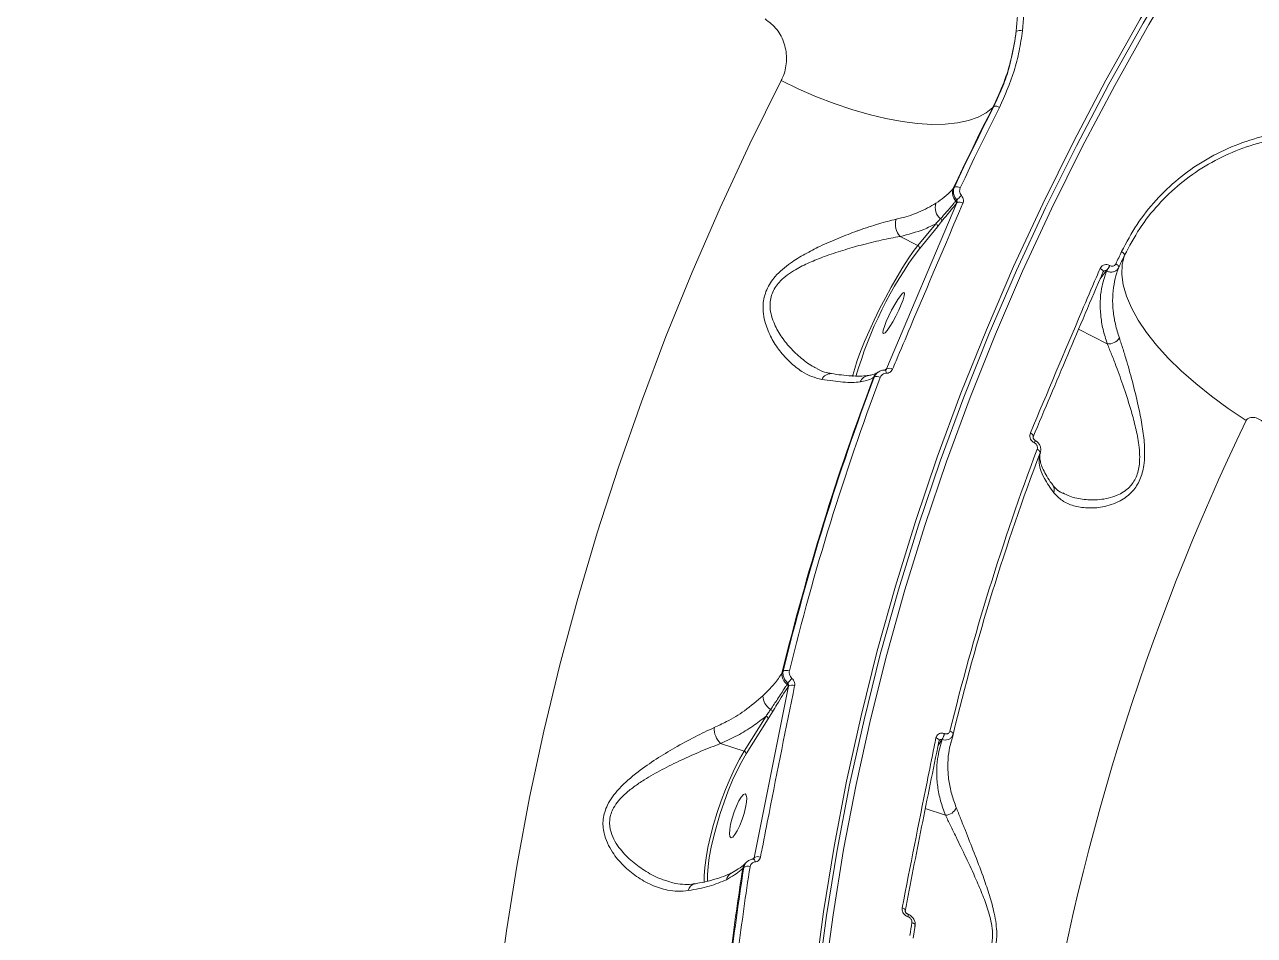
# Model space of a CAD drawing. Header units: millimetres. Extents: x -6104 to 7803, y -6013 to 4803.
# Drawn here: x 464.6 to 705.3, y 1631.9 to 1810.1 of the extents above; entities that cross this region are included whole.
import ezdxf

# ---------------------------------------------------------------- set-up
doc = ezdxf.new("R2010")
doc.units = ezdxf.units.MM
doc.layers.add('DIKOM_ОБЪЕКТ', color=7, linetype='Continuous')

msp = doc.modelspace()

# ---------------------------------------------------------------- linework, layer by layer
at = {"layer": 'DIKOM_ОБЪЕКТ', "color": 7, "linetype": 'Continuous', "lineweight": 15}
for p, q in [((654.081, 1793.94), (654.263, 1794.111)), ((646.568, 1778.352), (646.334, 1778.071)), ((647.067, 1775.295), (633.287, 1742.785)), ((646.94, 1775.14), (647.067, 1775.295)), ((642.948, 1771.188), (639.427, 1766.913)), ((639.712, 1766.296), (643.233, 1770.57)), ((643.233, 1770.57), (644.053, 1771.584)), ((635.932, 1768.684), (639.427, 1766.913)), ((676.955, 1762.989), (676.932, 1763.002)), ((675.085, 1760.406), (676.298, 1761.941)), ((675.662, 1761.728), (675.627, 1761.678)), ((675.703, 1761.788), (675.67, 1761.724)), ((676.298, 1761.941), (676.322, 1761.928)), ((676.486, 1747.671), (670.873, 1750.514)), ((630.718, 1741.071), (630.879, 1741.17)), ((631.637, 1742.147), (631.755, 1742.22)), ((633.258, 1742.766), (632.911, 1742.553)), ((632.974, 1742.565), (632.932, 1742.554)), ((633.287, 1742.785), (633.258, 1742.766)), ((662.213, 1728.291), (662.237, 1728.279)), ((663.425, 1726.389), (663.386, 1726.237)), ((665.8, 1720.025), (665.824, 1719.992)), ((613.048, 1683.589), (612.798, 1683.2)), ((614.061, 1680.699), (607.369, 1647.096)), ((614.015, 1680.626), (614.061, 1680.699)), ((610.099, 1674.276), (610.932, 1675.631)), ((609.684, 1674.807), (605.38, 1667.946)), ((605.794, 1667.415), (610.099, 1674.276)), ((644.622, 1671.395), (644.598, 1671.404)), ((646.327, 1671.137), (645.86, 1669.546)), ((600.804, 1669.458), (605.38, 1667.946)), ((643.357, 1669.087), (644.117, 1670.243)), ((644.117, 1670.243), (644.142, 1670.234)), ((645.832, 1669.532), (645.859, 1669.667)), ((644.818, 1655.411), (640.863, 1656.718)), ((607.255, 1646.985), (607.1, 1646.835)), ((607.369, 1647.096), (607.255, 1646.985)), ((605.128, 1645.004), (605.338, 1645.206)), ((605.723, 1646.105), (605.902, 1646.278)), ((637.419, 1636.083), (637.444, 1636.075)), ((637.466, 1635.552), (637.49, 1635.543)), ((638.854, 1633.853), (638.473, 1631.348))]:
    msp.add_line(p, q, dxfattribs=at)
at = {"layer": 'DIKOM_ОБЪЕКТ', "color": 7, "linetype": 'Continuous', "lineweight": 15, "flags": 128}
for points in [[(697.326, 1834.728), (689.967, 1823.039), (682.934, 1811.221), (676.232, 1799.279), (669.866, 1787.222), (663.839, 1775.058), (658.157, 1762.794), (652.821, 1750.44), (647.836, 1738.002), (643.206, 1725.489), (638.932, 1712.91), (635.019, 1700.271), (631.468, 1687.583), (628.282, 1674.853), (625.462, 1662.089), (623.012, 1649.3), (620.932, 1636.494), (619.223, 1623.68), (617.888, 1610.866), (616.926, 1598.059), (616.339, 1585.27), (616.126, 1572.506)], [(616.726, 1571.845), (616.939, 1584.601), (617.526, 1597.382), (618.487, 1610.18), (619.821, 1622.986), (621.529, 1635.793), (623.607, 1648.59), (626.056, 1661.371), (628.874, 1674.127), (632.058, 1686.849), (635.607, 1699.529), (639.518, 1712.159), (643.788, 1724.731), (648.416, 1737.236), (653.398, 1749.666), (658.73, 1762.013), (664.409, 1774.268), (670.432, 1786.425), (676.794, 1798.474), (683.491, 1810.408), (690.52, 1822.22), (697.874, 1833.9)], [(618.01, 1572.153), (618.222, 1584.879), (618.808, 1597.629), (619.767, 1610.397), (621.098, 1623.173), (622.802, 1635.949), (624.875, 1648.716), (627.318, 1661.467), (630.129, 1674.192), (633.306, 1686.884), (636.846, 1699.534), (640.748, 1712.134), (645.008, 1724.676), (649.625, 1737.151), (654.595, 1749.551), (659.914, 1761.869), (665.58, 1774.095), (671.588, 1786.223), (677.935, 1798.244), (684.617, 1810.149), (691.628, 1821.933), (698.966, 1833.586)], [(612.657, 1799.189), (606.536, 1786.793), (600.735, 1774.306), (595.258, 1761.732), (590.107, 1749.08), (585.286, 1736.356), (580.797, 1723.567), (576.643, 1710.721), (572.825, 1697.824), (569.347, 1684.883), (566.209, 1671.905), (563.414, 1658.898), (560.963, 1645.869), (558.858, 1632.825), (557.099, 1619.773)], [(612.657, 1799.189), (616.096, 1797.538), (619.567, 1796.036), (623.04, 1794.695), (626.481, 1793.528), (629.86, 1792.546), (633.147, 1791.758), (636.31, 1791.17), (639.322, 1790.788), (642.154, 1790.616), (644.782, 1790.656), (647.18, 1790.906), (649.327, 1791.364), (651.204, 1792.027), (652.794, 1792.889), (654.081, 1793.94)], [(646.334, 1778.071), (647.271, 1780.064), (648.218, 1782.054), (649.173, 1784.042), (650.137, 1786.027), (651.109, 1788.009), (652.091, 1789.989), (653.082, 1791.966), (654.081, 1793.94)], [(654.263, 1794.111), (653.27, 1792.15), (652.287, 1790.187), (651.312, 1788.221), (650.346, 1786.252), (649.388, 1784.281), (648.44, 1782.307), (647.5, 1780.33), (646.568, 1778.352)], [(647.707, 1778.21), (648.636, 1780.185), (649.574, 1782.157), (650.521, 1784.126), (651.476, 1786.093), (652.44, 1788.057), (653.413, 1790.019), (654.394, 1791.978), (655.384, 1793.935)], [(639.427, 1766.913), (638.521, 1765.739), (637.521, 1764.306), (636.45, 1762.646), (635.33, 1760.795), (634.187, 1758.793), (633.045, 1756.684), (631.929, 1754.514), (630.864, 1752.332), (629.874, 1750.184), (628.979, 1748.118), (628.199, 1746.179), (627.552, 1744.409), (627.052, 1742.848), (626.709, 1741.529), (626.664, 1741.312)], [(703.669, 1732.662), (700.177, 1735.003), (696.88, 1737.415), (693.805, 1739.881), (690.974, 1742.38), (688.411, 1744.893), (686.135, 1747.402), (684.164, 1749.885), (682.513, 1752.324), (681.196, 1754.701), (680.221, 1756.995), (679.597, 1759.191), (679.33, 1761.269), (679.42, 1763.215), (679.867, 1765.013)], [(675.078, 1762.422), (675.238, 1762.329), (675.38, 1762.229), (675.499, 1762.125), (675.59, 1762.021), (675.65, 1761.921), (675.677, 1761.828), (675.669, 1761.746), (675.662, 1761.728)], [(678.158, 1763.324), (678.297, 1763.238), (678.423, 1763.146), (678.531, 1763.051), (678.62, 1762.955), (678.685, 1762.862), (678.726, 1762.773), (678.742, 1762.692), (678.731, 1762.621)], [(636.157, 1755.345), (636.526, 1756.312), (636.746, 1757.067), (636.799, 1757.548), (636.682, 1757.717), (636.403, 1757.561), (635.986, 1757.09), (635.464, 1756.345), (634.879, 1755.385), (634.278, 1754.287), (633.712, 1753.142), (633.224, 1752.041), (632.855, 1751.074), (632.635, 1750.319), (632.582, 1749.838), (632.699, 1749.668), (632.978, 1749.825), (633.396, 1750.295), (633.918, 1751.041), (634.503, 1752.001), (635.103, 1753.098), (635.67, 1754.244), (636.157, 1755.345)], [(633.26, 1741.924), (633.237, 1742.076), (633.207, 1742.213), (633.171, 1742.332), (633.129, 1742.429), (633.083, 1742.502), (633.033, 1742.547), (632.983, 1742.565), (632.974, 1742.565)], [(661.428, 1730.233), (661.588, 1730.139), (661.73, 1730.037), (661.847, 1729.93), (661.937, 1729.823), (661.995, 1729.718), (662.019, 1729.62), (662.009, 1729.533), (662.004, 1729.518)], [(662.213, 1728.291), (662.267, 1728.429), (662.308, 1728.554), (662.336, 1728.66), (662.35, 1728.746), (662.349, 1728.808), (662.334, 1728.845), (662.324, 1728.853)], [(662.237, 1728.279), (662.29, 1728.417), (662.332, 1728.541), (662.36, 1728.648), (662.374, 1728.734), (662.373, 1728.796), (662.358, 1728.833), (662.349, 1728.84)], [(662.773, 1727.043), (662.916, 1726.966), (663.045, 1726.882), (663.156, 1726.792), (663.246, 1726.701), (663.313, 1726.61), (663.355, 1726.523), (663.369, 1726.44), (663.357, 1726.366)], [(645.696, 1671.895), (645.843, 1671.83), (645.975, 1671.757), (646.089, 1671.677), (646.181, 1671.592), (646.249, 1671.506), (646.291, 1671.419), (646.306, 1671.335), (646.292, 1671.257)], [(642.954, 1670.574), (643.122, 1670.506), (643.27, 1670.426), (643.394, 1670.338), (643.487, 1670.244), (643.548, 1670.149), (643.574, 1670.055), (643.569, 1669.986)], [(643.569, 1669.986), (643.564, 1669.966), (643.517, 1669.885)], [(605.38, 1667.946), (604.479, 1666.401), (603.562, 1664.617), (602.65, 1662.633), (601.762, 1660.492), (600.918, 1658.241), (600.137, 1655.929), (599.434, 1653.607), (598.827, 1651.326), (598.328, 1649.135), (597.947, 1647.083), (597.694, 1645.215), (597.574, 1643.571), (597.585, 1642.265)], [(598.236, 1642.509), (598.225, 1643.778), (598.342, 1645.372), (598.587, 1647.184), (598.956, 1649.174), (599.44, 1651.298), (600.029, 1653.51), (600.71, 1655.762), (601.468, 1658.004), (602.286, 1660.187), (603.147, 1662.263), (604.032, 1664.187), (604.921, 1665.917), (605.794, 1667.415)], [(605.693, 1656.966), (605.397, 1655.785), (605.006, 1654.567), (604.552, 1653.409), (604.071, 1652.405), (603.603, 1651.637), (603.186, 1651.167), (602.852, 1651.033), (602.631, 1651.245), (602.538, 1651.788), (602.583, 1652.616), (602.76, 1653.662), (603.056, 1654.843), (603.448, 1656.062), (603.902, 1657.22), (604.383, 1658.223), (604.851, 1658.991), (605.268, 1659.462), (605.601, 1659.596), (605.823, 1659.383), (605.915, 1658.841), (605.871, 1658.013), (605.693, 1656.966)], [(607.155, 1646.869), (607.127, 1646.862), (607.064, 1646.823)], [(607.587, 1646.312), (607.535, 1646.464), (607.475, 1646.598), (607.409, 1646.708), (607.338, 1646.792), (607.267, 1646.847), (607.195, 1646.87), (607.155, 1646.869)], [(607.216, 1646.88), (607.236, 1646.924), (607.255, 1646.985)], [(636.34, 1637.325), (636.508, 1637.256), (636.656, 1637.175), (636.779, 1637.084), (636.872, 1636.986), (636.932, 1636.886), (636.956, 1636.787), (636.952, 1636.721)], [(637.466, 1635.552), (637.487, 1635.693), (637.497, 1635.817), (637.495, 1635.921), (637.48, 1636.002), (637.454, 1636.057), (637.418, 1636.083)], [(637.49, 1635.543), (637.512, 1635.684), (637.522, 1635.809), (637.52, 1635.913), (637.505, 1635.993), (637.479, 1636.048), (637.444, 1636.075)], [(638.241, 1634.42), (638.39, 1634.365), (638.524, 1634.299), (638.639, 1634.225), (638.732, 1634.145), (638.801, 1634.061), (638.843, 1633.975), (638.857, 1633.89), (638.854, 1633.853)]]:
    msp.add_lwpolyline(points, dxfattribs=at)
at = {"layer": 'DIKOM_ОБЪЕКТ', "color": 7, "linetype": 'Continuous', "lineweight": 15}
for centre, radius, start, end in [((659.422, 1807.433), 1.589, 73.13691, 117.84903), ((654.664, 1793.011), 1.171, 52.05021, 110.05864), ((648.54, 1777.243), 2.356, 159.41966, 223.61375), ((647.011, 1777.256), 1.181, 53.85516, 111.98341), ((653.233, 1769.809), 8.66, 127.54237, 135.89513), ((645.636, 1774.318), 2.818, 162.21615, 230.2436), ((646.491, 1775.291), 0.474, 341.34991, 43.58511), ((647.538, 1774.174), 1.215, 55.74869, 112.77859), ((638.424, 1771.025), 3.419, 162.37071, 223.2122), ((643.573, 1771.725), 0.5, 343.64849, 58.57405), ((642.739, 1770.717), 0.515, 343.42099, 66.06966), ((639.219, 1766.443), 0.515, 343.40422, 66.08642), ((702.086, 1719.757), 77.823, 143.27252, 163.9495), ((1121.188, 1554.453), 489.799, 154.44786, 154.75794), ((1117.069, 1555.983), 484.603, 154.44713, 154.76032), ((672.789, 1764.755), 4.498, 321.26687, 337.05775), ((672.821, 1764.738), 4.489, 321.25044, 337.07418), ((676.738, 1750.148), 2.49, 264.19667, 327.84224), ((633.791, 1741.72), 1.178, 55.82346, 115.32087), ((1096.42, 1565.152), 497.82, 159.3059, 166.28272), ((1096.345, 1565.482), 497.519, 159.3213, 166.26733), ((1096.47, 1565.819), 496.398, 159.32119, 166.26738), ((622.37, 1739.91), 1.932, 86.91822, 155.34033), ((630.128, 1739.284), 2.228, 98.28355, 155.38824), ((632.87, 1740.166), 2.334, 121.8689, 157.18905), ((631.413, 1740.086), 1.209, 58.05728, 116.23881), ((632.839, 1742.957), 0.46, 302.48695, 335.48801), ((1117.635, 1533.234), 459.499, 154.27763, 171.31104), ((1103.955, 1560.208), 471.673, 159.28564, 166.30297), ((1104.219, 1559.652), 471.331, 159.28564, 166.30302), ((664.46, 1719.084), 1.638, 340.94533, 33.65245), ((615.201, 1683.011), 2.41, 175.48648, 234.75422), ((613.718, 1682.525), 1.258, 64.40714, 122.19907), ((613.531, 1680.646), 0.485, 357.60806, 54.85849), ((625.843, 1671.749), 15.233, 136.64068, 141.29349), ((614.766, 1679.609), 1.298, 66.41151, 122.89687), ((612.216, 1678.789), 3.125, 179.46451, 238.60813), ((610.396, 1675.62), 0.537, 1.1024, 68.98158), ((609.544, 1674.271), 0.555, 0.56199, 75.34535), ((603.821, 1672.537), 4.31, 179.62342, 225.58665), ((641.318, 1672.081), 3.349, 326.71372, 348.33884), ((641.347, 1672.071), 3.344, 326.69601, 348.34945), ((605.239, 1667.409), 0.555, 0.56199, 75.34535), ((644.71, 1657.788), 2.38, 272.60717, 338.4006), ((608.096, 1646.064), 1.263, 66.5463, 125.16135), ((603.871, 1642.432), 1.945, 117.0029, 168.7364), ((1064.906, 1572.184), 465.508, 171.00026, 173.07392), ((1064.858, 1572.506), 465.235, 171.00983, 173.07037), ((1065.203, 1572.806), 464.338, 171.01038, 173.07029), ((607.174, 1644.611), 2.083, 134.18206, 169.13174), ((606.096, 1644.157), 1.294, 68.55815, 125.85647), ((596.108, 1640.407), 1.65, 104.37488, 170.90307), ((1069.751, 1567.535), 436.662, 171.1891, 171.52202)]:
    msp.add_arc(centre, radius, start, end, dxfattribs=at)
for points, knots in [([(865.948, 1744.415), (862.314, 1748.266), (855.043, 1755.973), (843.404, 1767.598), (831.269, 1779.233), (818.441, 1791.012), (804.931, 1802.906), (790.745, 1814.887), (776.107, 1826.761), (760.623, 1838.832), (744.283, 1851.053), (727.1, 1863.369), (709.405, 1875.524), (691.237, 1887.465), (672.65, 1899.145), (654.074, 1910.292), (635.575, 1920.88), (617.213, 1930.897), (598.668, 1940.518), (579.996, 1949.691), (561.261, 1958.371), (542.892, 1966.361), (524.943, 1973.649), (507.457, 1980.24), (490.135, 1986.249), (473.044, 1991.628), (456.253, 1996.341), (441.19, 2000.025), (427.78, 2002.844), (415.881, 2004.967), (404.346, 2006.631), (393.217, 2007.827), (382.544, 2008.552), (372.328, 2008.799), (362.533, 2008.605), (356.417, 2008.071), (353.359, 2007.805)], [0, 0, 0, 0, 0.0277654, 0.0555639, 0.0833624, 0.1111276, 0.1400315, 0.168973, 0.1979143, 0.226818, 0.2582448, 0.2896958, 0.3211227, 0.3534672, 0.3858385, 0.4181831, 0.449506, 0.480853, 0.5121759, 0.5444126, 0.5766757, 0.6089124, 0.640161, 0.6714336, 0.7026821, 0.7348412, 0.7670266, 0.7991857, 0.8241463, 0.849107, 0.8742669, 0.8994268, 0.9244695, 0.9495121, 0.974756, 1, 1, 1, 1]), ([(892.812, 1657.321), (890.702, 1660.084), (885.018, 1667.527), (874.986, 1679.819), (862.532, 1694.188), (849.086, 1708.803), (834.67, 1723.62), (819.307, 1738.591), (803.336, 1753.387), (786.827, 1767.961), (769.858, 1782.272), (752.154, 1796.553), (733.745, 1810.753), (714.68, 1824.818), (695.377, 1838.44), (675.91, 1851.581), (656.351, 1864.218), (636.382, 1876.555), (616.057, 1888.537), (595.438, 1900.111), (574.98, 1911.023), (554.749, 1921.251), (534.805, 1930.789), (514.823, 1939.791), (494.873, 1948.204), (475.026, 1955.982), (455.718, 1962.954), (437.005, 1969.115), (418.924, 1974.478), (401.182, 1979.131), (383.856, 1983.026), (367.018, 1986.131), (351.715, 1988.281), (337.875, 1989.611), (325.397, 1990.256), (313.481, 1990.291), (302.169, 1989.706), (291.579, 1988.51), (281.761, 1986.713), (273.613, 1984.623), (268.905, 1982.973), (266.988, 1982.301)], [0, 0, 0, 0, 0.0156522, 0.0421681, 0.0687043, 0.0952203, 0.1225063, 0.1498146, 0.1771006, 0.2036165, 0.2301528, 0.2566687, 0.2839548, 0.3112631, 0.3385491, 0.365065, 0.3916013, 0.4181172, 0.4454032, 0.4727115, 0.4999976, 0.5265134, 0.5530497, 0.5795655, 0.6068517, 0.6341599, 0.661446, 0.6879619, 0.714498, 0.7410139, 0.7682999, 0.7956082, 0.8228942, 0.8459723, 0.8690774, 0.8921825, 0.9155065, 0.9388306, 0.9615638, 0.9843486, 1, 1, 1, 1]), ([(659.882, 1808.954), (660.045, 1811.066), (660.345, 1814.961), (659.853, 1820.726), (658.826, 1826.11), (657.189, 1831.382), (654.957, 1836.461), (652.175, 1841.287), (648.873, 1845.81), (645.062, 1849.944), (640.839, 1853.694), (637.702, 1855.789), (636.136, 1856.835)], [0, 0, 0, 0, 0.1166815, 0.2150847, 0.3137979, 0.4122009, 0.5100606, 0.6082278, 0.7060855, 0.8039538, 0.9021331, 1, 1, 1, 1]), ([(635.492, 1855.744), (637.742, 1854.2), (641.15, 1851.862), (645.126, 1848.04), (648.786, 1843.946), (651.908, 1839.426), (654.427, 1834.611), (656.532, 1829.61), (657.999, 1824.394), (658.782, 1819.103), (659.11, 1814.309), (658.842, 1810.909), (658.679, 1808.838)], [0, 0, 0, 0, 0.1446495, 0.219138, 0.2936265, 0.4383819, 0.5128969, 0.5874146, 0.7331241, 0.8081315, 0.8831396, 1, 1, 1, 1]), ([(698.966, 1833.586), (702.695, 1830.964), (712.743, 1823.9), (728.799, 1812.133), (746.97, 1798.262), (764.807, 1784.028), (782.24, 1769.474), (799.196, 1754.642), (815.302, 1739.858), (830.521, 1725.172), (844.84, 1710.631), (858.492, 1695.997), (871.398, 1681.319), (883.495, 1666.647), (894.517, 1652.305), (904.451, 1638.333), (913.308, 1624.765), (921.234, 1611.38), (928.158, 1598.232), (934.033, 1585.375), (938.727, 1573.092), (942.257, 1561.409), (944.648, 1550.348), (945.978, 1539.705), (946.046, 1529.625), (945.584, 1522.738), (944.759, 1519.453), (944.679, 1519.132)], [0, 0, 0, 0, 0.0245685, 0.0661874, 0.1078383, 0.1494572, 0.1922848, 0.2351476, 0.2779753, 0.3195941, 0.361245, 0.4028639, 0.4456917, 0.4885542, 0.531382, 0.5730004, 0.6146507, 0.6562691, 0.6990963, 0.7419584, 0.7847856, 0.8264043, 0.868055, 0.9096737, 0.9525012, 0.9953636, 1, 1, 1, 1]), ([(609.493, 1811.27), (610.322, 1810.62), (612.008, 1809.3), (613.443, 1806.392), (613.873, 1803.237), (613.401, 1800.783), (612.807, 1799.51), (612.657, 1799.189)], [0, 0, 0, 0, 0.21870832, 0.44478171, 0.67941004, 0.91920174, 1, 1, 1, 1]), ([(654.081, 1793.94), (654.831, 1795.533), (656.307, 1798.666), (657.846, 1803.675), (658.4, 1807.11), (658.679, 1808.838)], [0, 0, 0, 0, 0.3395413, 0.6677602, 1, 1, 1, 1]), ([(658.679, 1808.838), (658.258, 1806.306), (657.619, 1802.472), (655.923, 1797.615), (654.816, 1795.279), (654.263, 1794.111)], [0, 0, 0, 0, 0.4928081, 0.7464054, 1, 1, 1, 1]), ([(655.384, 1793.935), (656.432, 1796.28), (658.018, 1799.834), (659.308, 1804.954), (659.691, 1807.621), (659.882, 1808.954)], [0, 0, 0, 0, 0.4927604, 0.746379, 1, 1, 1, 1]), ([(742.887, 1781.967), (741.024, 1783.068), (737.3, 1785.269), (731.3, 1787.564), (725.13, 1789.065), (718.864, 1789.685), (712.631, 1789.43), (706.55, 1788.307), (700.732, 1786.345), (695.287, 1783.579), (690.322, 1780.072), (685.943, 1775.881), (682.158, 1771.12), (680.25, 1767.52), (679.295, 1765.719)], [0, 0, 0, 0, 0.0836199, 0.1671659, 0.2504174, 0.3338524, 0.4173037, 0.5004887, 0.5837384, 0.667139, 0.7504577, 0.8333962, 0.9166281, 1, 1, 1, 1]), ([(679.867, 1765.013), (680.806, 1766.784), (682.678, 1770.315), (686.389, 1774.992), (690.683, 1779.111), (695.548, 1782.556), (700.884, 1785.278), (706.582, 1787.212), (712.541, 1788.324), (718.65, 1788.585), (724.786, 1787.99), (730.838, 1786.526), (736.72, 1784.284), (740.373, 1782.126), (742.203, 1781.046)], [0, 0, 0, 0, 0.0835773, 0.1666529, 0.2497518, 0.3333297, 0.4162585, 0.4997976, 0.5830095, 0.6660817, 0.749771, 0.8327884, 0.9162899, 1, 1, 1, 1]), ([(646.334, 1778.071), (646.224, 1777.941), (645.288, 1776.839), (644.047, 1775.957), (642.953, 1775.179)], [0, 0, 0, 0, 0.117865, 1, 1, 1, 1]), ([(646.568, 1778.352), (646.53, 1778.257), (646.399, 1777.932), (646.348, 1777.308), (646.529, 1776.515), (646.852, 1776.063), (647.014, 1775.836)], [0, 0, 0, 0, 0.1209589, 0.4144457, 0.7069416, 1, 1, 1, 1]), ([(647.956, 1776.676), (647.859, 1776.813), (647.666, 1777.086), (647.563, 1777.57), (647.6, 1777.952), (647.683, 1778.152), (647.707, 1778.21)], [0, 0, 0, 0, 0.2927368, 0.5851129, 0.8788557, 1, 1, 1, 1]), ([(648.222, 1775.179), (648.24, 1775.225), (648.312, 1775.413), (648.349, 1775.78), (648.246, 1776.264), (648.052, 1776.538), (647.956, 1776.676)], [0, 0, 0, 0, 0.0964013, 0.3985578, 0.6990938, 1, 1, 1, 1]), ([(634.452, 1742.695), (634.684, 1743.246), (635.845, 1746.003), (640.39, 1756.783), (644.78, 1767.094), (648.222, 1775.179)], [0, 0, 0, 0, 0.0512236, 0.2561269, 1, 1, 1, 1]), ([(642.953, 1775.179), (641.866, 1774.56), (639.857, 1773.415), (637.068, 1772.51), (635.511, 1772.142), (635.166, 1772.06)], [0, 0, 0, 0, 0.4786865, 0.8843731, 1, 1, 1, 1]), ([(646.834, 1775.618), (646.717, 1775.476), (646.132, 1774.771), (645.151, 1773.624), (644.238, 1772.604), (643.834, 1772.152)], [0, 0, 0, 0, 0.1222809, 0.6114154, 1, 1, 1, 1]), ([(644.053, 1771.584), (644.767, 1772.471), (645.737, 1773.676), (646.688, 1774.833), (646.94, 1775.14)], [0, 0, 0, 0, 0.735302, 1, 1, 1, 1]), ([(647.014, 1775.836), (646.999, 1775.818), (646.939, 1775.745), (646.879, 1775.672), (646.834, 1775.618)], [0, 0, 0, 0, 0.2499964, 1, 1, 1, 1]), ([(647.014, 1775.836), (647.045, 1775.788), (647.107, 1775.692), (647.129, 1775.517), (647.106, 1775.383), (647.075, 1775.312), (647.067, 1775.295)], [0, 0, 0, 0, 0.29304955, 0.59237602, 0.90065617, 1, 1, 1, 1]), ([(635.166, 1772.06), (634.052, 1771.78), (631.778, 1771.21), (629.079, 1770.309), (626.456, 1769.372), (623.913, 1768.402), (620.461, 1766.899), (617.277, 1765.279), (614.82, 1763.769), (612.885, 1762.27), (611.168, 1760.594), (609.643, 1758.297), (609.046, 1755.715), (609.139, 1753.494), (609.629, 1751.255), (610.682, 1748.781), (612.345, 1746.222), (614.367, 1743.986), (616.492, 1742.338), (618.594, 1741.212), (619.937, 1740.882), (620.614, 1740.716)], [0, 0, 0, 0, 0.0713187, 0.1455331, 0.1511412, 0.2166831, 0.2835496, 0.3372076, 0.3918207, 0.4251649, 0.4591144, 0.5134571, 0.5679409, 0.6040747, 0.6411279, 0.7022458, 0.7649112, 0.830239, 0.8968702, 0.9479889, 1, 1, 1, 1]), ([(643.834, 1772.152), (643.705, 1772.009), (643.41, 1771.68), (643.115, 1771.366), (642.948, 1771.188)], [0, 0, 0, 0, 0.4352835, 1, 1, 1, 1]), ([(635.932, 1768.684), (637.543, 1769.098), (640.101, 1769.757), (642.179, 1770.801), (642.948, 1771.188)], [0, 0, 0, 0, 0.6298977, 1, 1, 1, 1]), ([(619.699, 1742.833), (619.484, 1742.933), (618.416, 1743.427), (616.596, 1744.777), (614.407, 1746.826), (612.533, 1749.218), (611.292, 1751.47), (610.625, 1753.539), (610.372, 1755.524), (610.814, 1757.851), (612.244, 1759.823), (613.881, 1761.203), (615.758, 1762.418), (618.176, 1763.617), (621.294, 1764.858), (624.721, 1765.999), (628.485, 1767.073), (632.352, 1768.036), (634.726, 1768.465), (635.932, 1768.684)], [0, 0, 0, 0, 0.0186016, 0.0920873, 0.1668908, 0.2343358, 0.3031418, 0.3413231, 0.3804472, 0.4360372, 0.4915509, 0.5266557, 0.5626534, 0.621484, 0.681508, 0.7551604, 0.830088, 0.9136381, 1, 1, 1, 1]), ([(679.295, 1765.719), (679.387, 1765.66), (679.573, 1765.543), (679.77, 1765.347), (679.885, 1765.159), (679.873, 1765.062), (679.867, 1765.013)], [0, 0, 0, 0, 0.2499848, 0.4999897, 0.7499787, 1, 1, 1, 1]), ([(675.078, 1762.422), (674.839, 1761.864), (673.645, 1759.071), (669.044, 1748.286), (664.77, 1738.154), (661.428, 1730.233)], [0, 0, 0, 0, 0.0517113, 0.2585536, 1, 1, 1, 1]), ([(676.932, 1763.002), (676.837, 1763.045), (676.593, 1763.158), (676.164, 1763.206), (675.703, 1763.097), (675.308, 1762.833), (675.155, 1762.559), (675.078, 1762.422)], [0, 0, 0, 0, 0.1342739, 0.3469989, 0.5632677, 0.7817428, 1, 1, 1, 1]), ([(676.322, 1761.928), (676.514, 1761.857), (676.917, 1761.708), (677.471, 1761.719), (677.98, 1761.863), (678.428, 1762.131), (678.629, 1762.457), (678.731, 1762.621)], [0, 0, 0, 0, 0.20445221, 0.43009433, 0.56340599, 0.78030179, 1, 1, 1, 1]), ([(678.158, 1763.324), (678.157, 1763.322), (678.113, 1763.231), (677.996, 1763.068), (677.776, 1762.928), (677.521, 1762.86), (677.246, 1762.863), (677.049, 1762.948), (676.955, 1762.989)], [0, 0, 0, 0, 0.004364, 0.219856, 0.4356069, 0.568258, 0.793814, 1, 1, 1, 1]), ([(678.846, 1748.822), (678.566, 1749.72), (678.005, 1751.514), (677.584, 1754.172), (677.483, 1756.786), (677.739, 1759.26), (678.202, 1761.194), (678.599, 1762.265), (678.731, 1762.621)], [0, 0, 0, 0, 0.1827967, 0.3655941, 0.5537476, 0.7419027, 0.9141903, 1, 1, 1, 1]), ([(661.965, 1729.459), (664.215, 1734.799), (668.715, 1745.482), (673.323, 1756.279), (675.627, 1761.678)], [0, 0, 0, 0, 0.4999178, 1, 1, 1, 1]), ([(676.322, 1761.928), (675.952, 1760.803), (675.322, 1758.885), (675.053, 1755.968), (675.144, 1753.302), (675.582, 1750.533), (676.185, 1748.625), (676.486, 1747.671)], [0, 0, 0, 0, 0.259056, 0.441627, 0.6241968, 0.8120992, 1, 1, 1, 1]), ([(675.703, 1761.788), (675.713, 1761.804), (675.757, 1761.872), (675.874, 1761.952), (676.038, 1762.006), (676.188, 1761.996), (676.268, 1761.956), (676.298, 1761.941)], [0, 0, 0, 0, 0.0828339, 0.3507389, 0.6049918, 0.8476304, 1, 1, 1, 1]), ([(666.009, 1718.549), (666.538, 1717.996), (667.611, 1716.873), (669.871, 1715.91), (672.535, 1715.459), (675.085, 1715.615), (677.277, 1716.167), (678.87, 1716.835), (680.294, 1717.737), (681.689, 1719.009), (682.984, 1721.007), (683.654, 1723.534), (683.83, 1725.898), (683.759, 1728.448), (683.377, 1731.504), (682.608, 1735.47), (681.543, 1739.823), (680.463, 1743.697), (679.558, 1746.702), (679.084, 1748.112), (678.846, 1748.822)], [0, 0, 0, 0, 0.0717884, 0.1456297, 0.2211702, 0.2985177, 0.3406367, 0.3832934, 0.4161013, 0.4496119, 0.4986454, 0.5477917, 0.5804514, 0.6139717, 0.6704369, 0.7283189, 0.8119545, 0.8980744, 0.948688, 1, 1, 1, 1]), ([(676.486, 1747.671), (676.769, 1746.993), (677.339, 1745.628), (678.424, 1742.789), (679.746, 1739.1), (681.065, 1735.016), (682.079, 1731.24), (682.638, 1728.403), (682.856, 1725.997), (682.811, 1723.828), (682.257, 1721.493), (681.032, 1719.734), (679.682, 1718.663), (678.279, 1717.934), (676.682, 1717.433), (674.487, 1717.087), (671.9, 1717.155), (669.471, 1717.63), (668.24, 1718.276), (667.8, 1718.506)], [0, 0, 0, 0, 0.0575846, 0.1159164, 0.2111882, 0.3089567, 0.372189, 0.4366493, 0.4719788, 0.5081785, 0.5599022, 0.6115494, 0.6469218, 0.6833236, 0.7301936, 0.777748, 0.863554, 0.951239, 1, 1, 1, 1]), ([(619.693, 1742.806), (619.783, 1742.752), (620.387, 1742.389), (621.327, 1742.051), (622.161, 1741.918), (622.48, 1741.868)], [0, 0, 0, 0, 0.0977234, 0.6550879, 1, 1, 1, 1]), ([(620.614, 1740.716), (622.05, 1740.501), (624.962, 1740.065), (627.143, 1740.108), (628.097, 1740.211), (628.103, 1740.212)], [0, 0, 0, 0, 0.4913929, 0.9970669, 1, 1, 1, 1]), ([(622.478, 1741.851), (623.142, 1741.753), (624.55, 1741.543), (626.428, 1741.39), (628.105, 1741.356), (629.22, 1741.406), (629.667, 1741.485), (629.758, 1741.501)], [0, 0, 0, 0, 0.2172615, 0.4606667, 0.7017211, 0.9387288, 1, 1, 1, 1]), ([(628.103, 1740.212), (628.562, 1740.297), (629.483, 1740.467), (630.288, 1740.831), (630.648, 1741.031), (630.718, 1741.071)], [0, 0, 0, 0, 0.4438956, 0.891109, 1, 1, 1, 1]), ([(629.802, 1741.502), (630.078, 1741.548), (630.645, 1741.643), (631.318, 1741.957), (631.543, 1742.097), (631.612, 1742.139)], [0, 0, 0, 0, 0.397471, 0.816336, 1, 1, 1, 1]), ([(632.932, 1742.554), (632.859, 1742.552), (632.513, 1742.54), (631.916, 1742.363), (631.253, 1741.885), (631.003, 1741.408), (630.879, 1741.17)], [0, 0, 0, 0, 0.0813842, 0.385802, 0.6937355, 1, 1, 1, 1]), ([(632.052, 1741.111), (632.123, 1741.252), (632.265, 1741.532), (632.655, 1741.813), (633.009, 1741.917), (633.216, 1741.923), (633.26, 1741.924)], [0, 0, 0, 0, 0.3077164, 0.615865, 0.9190833, 1, 1, 1, 1]), ([(632.974, 1742.569), (633.001, 1742.57), (633.079, 1742.571), (633.133, 1742.592), (633.153, 1742.613), (633.154, 1742.615)], [0, 0, 0, 0, 0.3265159, 0.9443363, 1, 1, 1, 1]), ([(633.287, 1742.785), (633.27, 1742.742), (633.242, 1742.674), (633.176, 1742.634), (633.152, 1742.62)], [0, 0, 0, 0, 0.6432179, 1, 1, 1, 1]), ([(633.26, 1741.924), (633.287, 1741.925), (633.478, 1741.928), (633.823, 1742.015), (634.224, 1742.282), (634.376, 1742.557), (634.452, 1742.695)], [0, 0, 0, 0, 0.0524033, 0.3650309, 0.6827251, 1, 1, 1, 1]), ([(703.669, 1732.662), (703.717, 1732.741), (703.816, 1732.906), (704.116, 1733.128), (704.549, 1733.274), (705.266, 1733.294), (705.899, 1733.096), (706.492, 1732.776), (706.737, 1732.592), (706.899, 1732.47)], [0, 0, 0, 0, 0.07674157, 0.16052347, 0.31740315, 0.4661248, 0.76249947, 0.84283771, 1, 1, 1, 1]), ([(661.428, 1730.233), (661.383, 1730.083), (661.292, 1729.782), (661.364, 1729.281), (661.583, 1728.821), (661.89, 1728.484), (662.123, 1728.345), (662.213, 1728.291)], [0, 0, 0, 0, 0.2182706, 0.4367609, 0.6530329, 0.8657552, 1, 1, 1, 1]), ([(662.005, 1729.517), (662.002, 1729.512), (661.986, 1729.48), (661.971, 1729.388), (661.996, 1729.237), (662.061, 1729.092), (662.161, 1728.967), (662.258, 1728.885), (662.312, 1728.862), (662.326, 1728.856)], [0, 0, 0, 0, 0.0479136, 0.2977489, 0.4809409, 0.6392195, 0.7982019, 0.9493512, 1, 1, 1, 1]), ([(663.357, 1726.366), (663.404, 1726.53), (663.508, 1726.896), (663.447, 1727.418), (663.25, 1727.942), (662.92, 1728.409), (662.539, 1728.7), (662.316, 1728.812), (662.286, 1728.827)], [0, 0, 0, 0, 0.1805164, 0.4029162, 0.5309959, 0.7496363, 0.9664063, 1, 1, 1, 1]), ([(662.316, 1728.857), (662.324, 1728.852), (662.335, 1728.847), (662.346, 1728.841), (662.349, 1728.84)], [0, 0, 0, 0, 0.7851765, 1, 1, 1, 1]), ([(662.237, 1728.279), (662.252, 1728.271), (662.362, 1728.212), (662.551, 1728.061), (662.716, 1727.824), (662.815, 1727.561), (662.846, 1727.301), (662.796, 1727.123), (662.773, 1727.043)], [0, 0, 0, 0, 0.0339962, 0.2522649, 0.4705093, 0.597903, 0.8192744, 1, 1, 1, 1]), ([(663.357, 1726.366), (663.234, 1725.832), (663.007, 1724.849), (663.365, 1723.123), (664.184, 1721.111), (665.337, 1719.493), (666.009, 1718.549)], [0, 0, 0, 0, 0.2580784, 0.4750066, 0.6940747, 1, 1, 1, 1]), ([(663.299, 1725.898), (663.298, 1725.895), (663.249, 1725.7), (663.285, 1725.162), (663.47, 1724.226), (663.902, 1723.087), (664.621, 1721.77), (665.282, 1720.736), (665.777, 1720.119), (665.858, 1720.017)], [0, 0, 0, 0, 0.0031538, 0.1962117, 0.3807442, 0.5761286, 0.768901, 0.9617626, 1, 1, 1, 1]), ([(665.805, 1720.029), (666.04, 1719.759), (666.554, 1719.168), (667.227, 1718.662), (667.73, 1718.463), (667.79, 1718.439)], [0, 0, 0, 0, 0.4249027, 0.9318571, 1, 1, 1, 1]), ([(612.798, 1683.2), (612.687, 1683.029), (612.121, 1682.158), (610.974, 1680.684), (609.72, 1679.441), (609.091, 1678.818)], [0, 0, 0, 0, 0.1088868, 0.5528003, 1, 1, 1, 1]), ([(613.048, 1683.589), (613.033, 1683.504), (612.978, 1683.187), (613.047, 1682.599), (613.369, 1681.865), (613.76, 1681.472), (613.956, 1681.275)], [0, 0, 0, 0, 0.1092241, 0.4079446, 0.70312, 1, 1, 1, 1]), ([(614.768, 1682.208), (614.652, 1682.33), (614.42, 1682.573), (614.239, 1683.033), (614.21, 1683.404), (614.251, 1683.605), (614.262, 1683.659)], [0, 0, 0, 0, 0.2954333, 0.5903693, 0.8901449, 1, 1, 1, 1]), ([(608.599, 1647.222), (608.71, 1647.792), (609.264, 1650.638), (611.445, 1661.77), (613.598, 1672.436), (615.286, 1680.799)], [0, 0, 0, 0, 0.0512258, 0.2561273, 1, 1, 1, 1]), ([(613.81, 1681.043), (613.688, 1680.85), (613.08, 1679.886), (612.023, 1678.257), (611.044, 1676.8), (610.588, 1676.121)], [0, 0, 0, 0, 0.117892, 0.5894645, 1, 1, 1, 1]), ([(610.932, 1675.631), (611.233, 1676.124), (612.264, 1677.819), (613.289, 1679.462), (614.015, 1680.626)], [0, 0, 0, 0, 0.2911754, 1, 1, 1, 1]), ([(613.956, 1681.275), (613.932, 1681.237), (613.884, 1681.16), (613.835, 1681.082), (613.81, 1681.043)], [0, 0, 0, 0, 0.4878659, 1, 1, 1, 1]), ([(613.956, 1681.275), (613.991, 1681.228), (614.063, 1681.13), (614.099, 1680.942), (614.088, 1680.796), (614.066, 1680.716), (614.061, 1680.699)], [0, 0, 0, 0, 0.28658329, 0.58978961, 0.91372607, 1, 1, 1, 1]), ([(615.286, 1680.799), (615.292, 1680.838), (615.325, 1681.026), (615.298, 1681.381), (615.116, 1681.842), (614.884, 1682.086), (614.768, 1682.208)], [0, 0, 0, 0, 0.0810438, 0.3908327, 0.6951576, 1, 1, 1, 1]), ([(609.091, 1678.818), (607.925, 1677.806), (605.791, 1675.955), (602.443, 1673.941), (600.327, 1672.948), (599.51, 1672.565)], [0, 0, 0, 0, 0.4251202, 0.7780806, 1, 1, 1, 1]), ([(610.588, 1676.121), (610.456, 1675.925), (610.156, 1675.48), (609.854, 1675.049), (609.684, 1674.807)], [0, 0, 0, 0, 0.440327, 1, 1, 1, 1]), ([(600.804, 1669.458), (601.914, 1669.971), (604.145, 1671.001), (607.118, 1672.8), (608.841, 1674.147), (609.684, 1674.807)], [0, 0, 0, 0, 0.3357552, 0.6747553, 1, 1, 1, 1]), ([(599.51, 1672.565), (598.289, 1671.995), (595.801, 1670.834), (591.94, 1668.717), (588.164, 1666.428), (585.082, 1664.299), (582.623, 1662.303), (580.93, 1660.667), (579.586, 1659.03), (578.409, 1657.113), (577.647, 1654.665), (577.832, 1652.108), (578.587, 1649.958), (579.818, 1647.781), (581.735, 1645.507), (584.347, 1643.348), (587.27, 1641.684), (590.01, 1640.788), (592.441, 1640.466), (593.796, 1640.601), (594.479, 1640.668)], [0, 0, 0, 0, 0.0741123, 0.1510362, 0.2205986, 0.2917262, 0.3343347, 0.3775456, 0.410057, 0.4432601, 0.496252, 0.5490835, 0.5885352, 0.6289781, 0.6961149, 0.7650068, 0.8354346, 0.9076279, 0.9534373, 1, 1, 1, 1]), ([(644.598, 1671.404), (644.5, 1671.433), (644.247, 1671.508), (643.831, 1671.492), (643.416, 1671.32), (643.092, 1671.007), (643, 1670.718), (642.954, 1670.574)], [0, 0, 0, 0, 0.1342712, 0.3469697, 0.5632543, 0.7817416, 1, 1, 1, 1]), ([(644.142, 1670.234), (644.339, 1670.194), (644.754, 1670.109), (645.279, 1670.201), (645.735, 1670.414), (646.105, 1670.74), (646.23, 1671.084), (646.292, 1671.257)], [0, 0, 0, 0, 0.2044484, 0.4300844, 0.56342, 0.780305, 1, 1, 1, 1]), ([(645.696, 1671.895), (645.695, 1671.893), (645.672, 1671.798), (645.592, 1671.622), (645.411, 1671.455), (645.182, 1671.351), (644.922, 1671.314), (644.719, 1671.369), (644.622, 1671.395)], [0, 0, 0, 0, 0.00437525, 0.21982528, 0.43558144, 0.56823253, 0.79383558, 1, 1, 1, 1]), ([(590.306, 1642.606), (589.978, 1642.696), (588.568, 1643.082), (586.263, 1644.341), (583.48, 1646.283), (581.433, 1648.324), (580.058, 1650.306), (579.195, 1652.205), (578.901, 1654.495), (579.621, 1656.633), (580.774, 1658.259), (582.109, 1659.637), (583.813, 1661.007), (586.27, 1662.65), (589.378, 1664.404), (593.13, 1666.257), (597.027, 1668.004), (599.533, 1668.968), (600.804, 1669.458)], [0, 0, 0, 0, 0.02624379, 0.11270405, 0.19207398, 0.27310913, 0.31789193, 0.36371009, 0.421405, 0.47880801, 0.51489126, 0.55209101, 0.6013764, 0.65150095, 0.73437399, 0.81894307, 0.90815456, 1, 1, 1, 1]), ([(642.954, 1670.574), (642.836, 1669.996), (642.247, 1667.107), (639.987, 1655.955), (637.94, 1645.5), (636.34, 1637.325)], [0, 0, 0, 0, 0.0517103, 0.2585532, 1, 1, 1, 1]), ([(636.897, 1636.605), (637.971, 1642.115), (640.119, 1653.137), (642.385, 1664.302), (643.517, 1669.885)], [0, 0, 0, 0, 0.4999184, 1, 1, 1, 1]), ([(644.142, 1670.234), (643.8, 1668.996), (643.218, 1666.883), (643.045, 1663.796), (643.233, 1661.035), (643.783, 1658.229), (644.473, 1656.351), (644.818, 1655.411)], [0, 0, 0, 0, 0.25905551, 0.44162701, 0.62419552, 0.81210015, 1, 1, 1, 1]), ([(643.595, 1670.055), (643.595, 1670.055), (643.586, 1670.047), (643.579, 1670.014), (643.573, 1669.983)], [0, 0, 0, 0, 0.0296389, 1, 1, 1, 1]), ([(643.595, 1670.055), (643.633, 1670.102), (643.705, 1670.194), (643.859, 1670.269), (644.003, 1670.281), (644.085, 1670.254), (644.117, 1670.243)], [0, 0, 0, 0, 0.2919795, 0.5692597, 0.8336714, 1, 1, 1, 1]), ([(646.922, 1656.912), (646.6, 1657.796), (645.957, 1659.563), (645.421, 1662.254), (645.23, 1664.956), (645.358, 1667.401), (645.693, 1668.906), (645.832, 1669.532)], [0, 0, 0, 0, 0.2086888, 0.417378, 0.6321837, 0.846991, 1, 1, 1, 1]), ([(640.702, 1625.643), (641.191, 1625.129), (642.182, 1624.085), (644.191, 1623.335), (646.516, 1623.156), (648.697, 1623.587), (650.525, 1624.378), (651.818, 1625.22), (652.927, 1626.275), (653.949, 1627.691), (654.759, 1629.809), (654.92, 1632.371), (654.67, 1634.713), (654.172, 1637.211), (653.32, 1640.174), (651.997, 1643.996), (650.392, 1648.185), (648.911, 1651.925), (647.753, 1654.841), (647.2, 1656.219), (646.922, 1656.912)], [0, 0, 0, 0, 0.07178868, 0.14562938, 0.22117008, 0.29851777, 0.34063669, 0.38329313, 0.41610134, 0.44961253, 0.49864512, 0.54779191, 0.58045178, 0.61397113, 0.67043727, 0.72831822, 0.81195443, 0.89807378, 0.94868665, 1, 1, 1, 1]), ([(644.818, 1655.411), (645.14, 1654.759), (645.787, 1653.445), (647.108, 1650.727), (648.804, 1647.211), (650.618, 1643.33), (652.148, 1639.733), (653.132, 1637.012), (653.745, 1634.677), (654.085, 1632.543), (653.997, 1630.185), (653.205, 1628.31), (652.181, 1627.093), (651.053, 1626.208), (649.718, 1625.525), (647.834, 1624.926), (645.567, 1624.717), (643.66, 1624.85), (642.768, 1625.241), (642.608, 1625.311)], [0, 0, 0, 0, 0.0593415, 0.119453, 0.217633, 0.3183844, 0.3835452, 0.4499731, 0.4863802, 0.5236836, 0.5769865, 0.6302097, 0.6666618, 0.7041753, 0.7524742, 0.8014806, 0.8899041, 0.9802647, 1, 1, 1, 1]), ([(607.064, 1646.823), (606.968, 1646.806), (606.617, 1646.746), (606.073, 1646.478), (605.548, 1645.934), (605.408, 1645.448), (605.338, 1645.206)], [0, 0, 0, 0, 0.1105911, 0.4063401, 0.7035165, 1, 1, 1, 1]), ([(607.156, 1646.873), (607.178, 1646.876), (607.244, 1646.885), (607.271, 1646.905), (607.279, 1646.918), (607.281, 1646.92)], [0, 0, 0, 0, 0.2913411, 0.8426856, 1, 1, 1, 1]), ([(607.369, 1647.096), (607.361, 1647.053), (607.349, 1646.986), (607.296, 1646.94), (607.278, 1646.924)], [0, 0, 0, 0, 0.6503682, 1, 1, 1, 1]), ([(607.587, 1646.312), (607.631, 1646.319), (607.827, 1646.35), (608.146, 1646.49), (608.467, 1646.8), (608.555, 1647.082), (608.599, 1647.222)], [0, 0, 0, 0, 0.0855892, 0.389369, 0.6948168, 1, 1, 1, 1]), ([(595.698, 1642.009), (595.809, 1642.026), (596.755, 1642.175), (598.388, 1642.532), (600.463, 1643.122), (601.983, 1643.678), (602.721, 1644.05), (602.958, 1644.169)], [0, 0, 0, 0, 0.0371108, 0.3156872, 0.5933422, 0.869796, 1, 1, 1, 1]), ([(601.964, 1642.812), (603.01, 1643.433), (604.195, 1644.136), (605.03, 1644.912), (605.128, 1645.004)], [0, 0, 0, 0, 0.8821442, 1, 1, 1, 1]), ([(602.988, 1644.168), (603.417, 1644.402), (604.349, 1644.91), (605.286, 1645.67), (605.646, 1646.041), (605.702, 1646.099)], [0, 0, 0, 0, 0.4189567, 0.9089655, 1, 1, 1, 1]), ([(606.569, 1645.362), (606.608, 1645.504), (606.686, 1645.789), (606.995, 1646.11), (607.32, 1646.267), (607.53, 1646.302), (607.587, 1646.312)], [0, 0, 0, 0, 0.296915, 0.5940906, 0.8895362, 1, 1, 1, 1]), ([(590.299, 1642.576), (590.693, 1642.44), (591.721, 1642.085), (593.354, 1641.881), (594.759, 1641.836), (595.51, 1642.005), (595.68, 1642.043)], [0, 0, 0, 0, 0.2163425, 0.5647771, 0.9016384, 1, 1, 1, 1]), ([(594.479, 1640.668), (595.889, 1640.931), (598.744, 1641.463), (600.882, 1642.359), (601.964, 1642.812)], [0, 0, 0, 0, 0.494243, 1, 1, 1, 1]), ([(636.34, 1637.325), (636.327, 1637.172), (636.301, 1636.867), (636.467, 1636.391), (636.766, 1635.976), (637.122, 1635.692), (637.37, 1635.591), (637.466, 1635.552)], [0, 0, 0, 0, 0.2182736, 0.4367686, 0.6530361, 0.8657564, 1, 1, 1, 1]), ([(636.953, 1636.719), (636.952, 1636.715), (636.946, 1636.693), (636.946, 1636.611), (636.988, 1636.475), (637.067, 1636.339), (637.18, 1636.218), (637.308, 1636.127), (637.386, 1636.098), (637.421, 1636.085)], [0, 0, 0, 0, 0.048205, 0.2596121, 0.4296816, 0.5785727, 0.73009, 0.8810141, 1, 1, 1, 1]), ([(637.442, 1636.075), (637.443, 1636.074), (637.69, 1636.022), (638.14, 1635.719), (638.645, 1635.148), (638.881, 1634.458), (638.904, 1633.947), (638.817, 1633.704), (638.805, 1633.669)], [0, 0, 0, 0, 0.0017161, 0.25053, 0.5064762, 0.7384832, 0.9629418, 1, 1, 1, 1]), ([(637.49, 1635.543), (637.506, 1635.538), (637.622, 1635.496), (637.83, 1635.377), (638.033, 1635.17), (638.178, 1634.929), (638.259, 1634.681), (638.247, 1634.501), (638.241, 1634.42)], [0, 0, 0, 0, 0.0340156, 0.2522564, 0.4705239, 0.5979472, 0.8192981, 1, 1, 1, 1])]:
    msp.add_open_spline(points, degree=3, knots=knots, dxfattribs=at)

doc.saveas('drawing.dxf')
